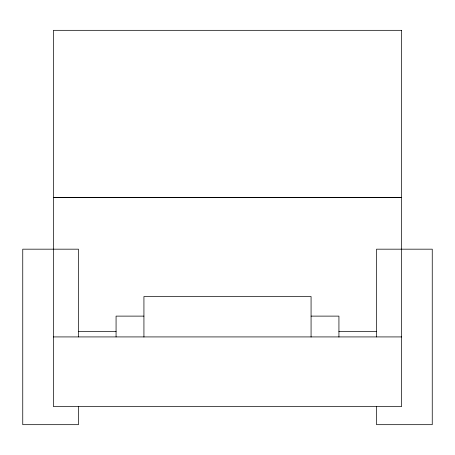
<?xml version="1.0" encoding="UTF-8"?>
<svg xmlns="http://www.w3.org/2000/svg" width="455" height="455" viewBox="0 0 455 455"><rect width="100%" height="100%" fill="white"/><g stroke="black" fill="none" stroke-linecap="round" stroke-linejoin="round"><path stroke-width="0.68" d="M143.928 316.117L116.07 316.117L116.07 336.922M311.072 316.117L338.929 316.117L338.929 337.036M78.465 331.354L116.07 331.354M338.929 331.354L376.535 331.354M53.394 336.922L401.606 336.922M376.535 336.922L376.535 249.175L432.25 249.175L432.25 424.674L376.535 424.674L376.535 406.639M311.072 337.053L311.072 296.529L143.928 296.529L143.928 337.053M78.465 336.922L78.465 249.175L22.75 249.175L22.75 424.674L78.465 424.674L78.465 406.639M401.606 30.326L53.394 30.326L53.394 197.47L401.606 197.47L401.606 30.326M401.606 197.635L53.394 197.635L53.394 406.565L401.606 406.565L401.606 197.635"/></g></svg>
